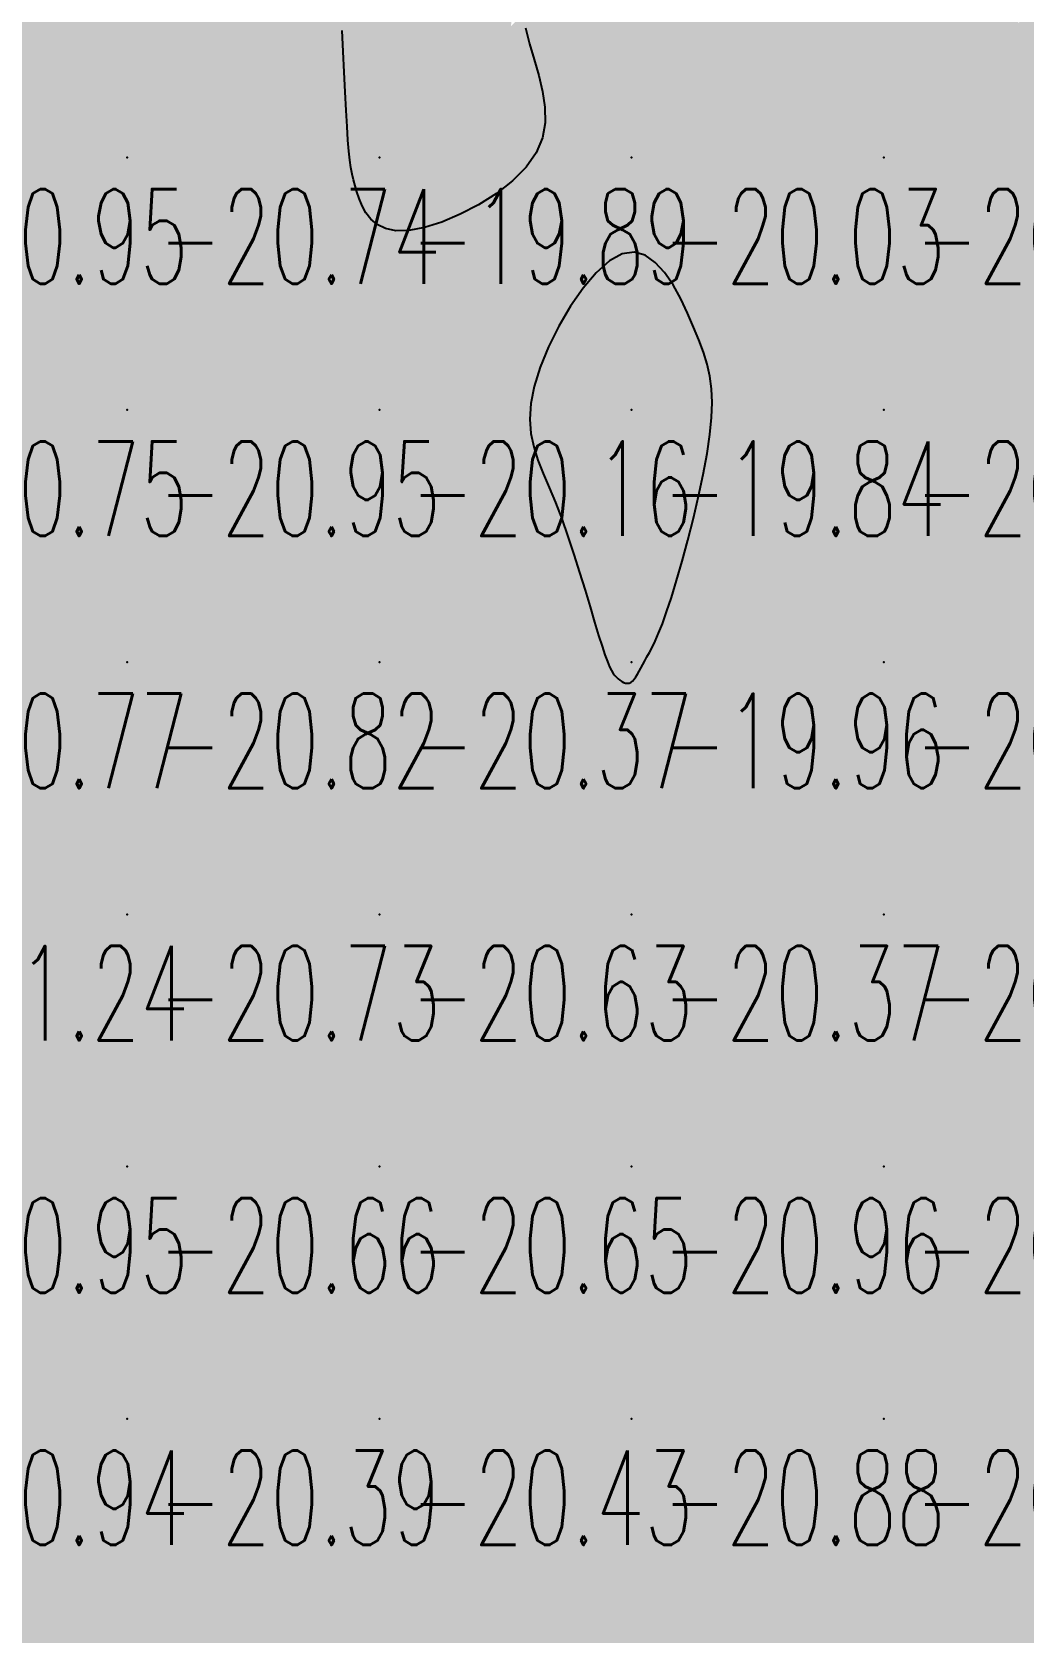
# Model space of a CAD drawing. Header units: millimetres. Extents: x 88261 to 90953, y 390274 to 392322.
# Drawn here: x 89396.5 to 89435.8, y 390598.7 to 390662.2 of the extents above; entities that cross this region are included whole.
import ezdxf
from ezdxf.enums import TextEntityAlignment as Align

# ---------------------------------------------------------------- set-up
doc = ezdxf.new("R2010")
doc.units = ezdxf.units.MM
doc.header["$LTSCALE"] = 25
for name, color, linetype in [('CN_04_00', 242, 'Continuous'), ('COTEAlt', 7, 'Continuous'), ('TN_COLORIAGE', 7, 'Continuous')]:
    doc.layers.add(name, color=color, linetype=linetype)
doc.styles.add('Simplex 1.0', font='Simplex.shx', dxfattribs={"width": 0.99, "height": 2.5})
doc.styles.get("Standard").update_dxf_attribs({"font": 'times.ttf'})

# ---------------------------------------------------------------- blocks, each defined once
blk = doc.blocks.new('COTE')
at = {"color": 0}
blk.add_point((0, 0), dxfattribs=at)
at = {"layer": 'COTEAlt'}
blk.add_attdef('ALT', text='', height=3.75, dxfattribs=at).set_placement((1.25, -1.25), align=Align.TOP_LEFT)

msp = doc.modelspace()

# ---------------------------------------------------------------- linework, layer by layer
at = {"layer": 'CN_04_00', "elevation": -20, "flags": 128}
msp.add_lwpolyline([(89416.041, 390662.382), (89416.198, 390661.754), (89416.382, 390661.123), (89416.564, 390660.491), (89416.716, 390659.861), (89416.81, 390659.237), (89416.819, 390658.622), (89416.715, 390658.018), (89416.469, 390657.429), (89416.064, 390656.859), (89415.525, 390656.319), (89414.886, 390655.819), (89414.182, 390655.373), (89413.449, 390654.991), (89412.72, 390654.686), (89412.031, 390654.469), (89411.417, 390654.352), (89410.905, 390654.341), (89410.49, 390654.424), (89410.16, 390654.583), (89409.903, 390654.799), (89409.707, 390655.055), (89409.559, 390655.333), (89409.447, 390655.615), (89409.36, 390655.883), (89409.286, 390656.125), (89409.222, 390656.353), (89409.167, 390656.587), (89409.119, 390656.843), (89409.076, 390657.141), (89409.037, 390657.5), (89409, 390657.936), (89408.964, 390658.47), (89408.927, 390659.112), (89408.889, 390659.841), (89408.85, 390660.63), (89408.811, 390661.451), (89408.771, 390662.277)], dxfattribs=at)
msp.add_lwpolyline([(89419.712, 390636.574), (89419.782, 390636.517), (89419.854, 390636.469), (89419.928, 390636.432), (89420.001, 390636.407), (89420.074, 390636.399), (89420.146, 390636.408), (89420.215, 390636.437), (89420.282, 390636.488), (89420.346, 390636.56), (89420.411, 390636.649), (89420.475, 390636.755), (89420.542, 390636.874), (89420.612, 390637.004), (89420.687, 390637.143), (89420.768, 390637.29), (89420.856, 390637.444), (89420.953, 390637.616), (89421.061, 390637.821), (89421.181, 390638.071), (89421.316, 390638.381), (89421.466, 390638.763), (89421.635, 390639.233), (89421.823, 390639.803), (89422.031, 390640.481), (89422.251, 390641.247), (89422.476, 390642.076), (89422.695, 390642.942), (89422.901, 390643.819), (89423.085, 390644.682), (89423.238, 390645.504), (89423.35, 390646.261), (89423.416, 390646.933), (89423.436, 390647.53), (89423.411, 390648.071), (89423.345, 390648.571), (89423.239, 390649.05), (89423.096, 390649.523), (89422.918, 390650.009), (89422.707, 390650.524), (89422.466, 390651.078), (89422.193, 390651.645), (89421.889, 390652.192), (89421.552, 390652.683), (89421.183, 390653.086), (89420.78, 390653.366), (89420.343, 390653.489), (89419.871, 390653.422), (89419.366, 390653.142), (89418.845, 390652.677), (89418.325, 390652.065), (89417.824, 390651.345), (89417.36, 390650.556), (89416.953, 390649.738), (89416.62, 390648.929), (89416.38, 390648.168), (89416.246, 390647.485), (89416.208, 390646.87), (89416.253, 390646.304), (89416.366, 390645.77), (89416.535, 390645.248), (89416.744, 390644.72), (89416.98, 390644.166), (89417.228, 390643.569), (89417.477, 390642.916), (89417.721, 390642.222), (89417.958, 390641.505), (89418.185, 390640.786), (89418.4, 390640.086), (89418.599, 390639.424), (89418.779, 390638.822), (89418.938, 390638.298), (89419.075, 390637.868), (89419.19, 390637.526), (89419.288, 390637.259), (89419.373, 390637.055), (89419.448, 390636.903), (89419.515, 390636.791), (89419.58, 390636.706), (89419.644, 390636.637), (89419.712, 390636.574)], close=True, dxfattribs=at)
at = {"layer": 'TN_COLORIAGE', "color": 223}
for points in [[(89390.249, 390667.239, -20.587), (89390.249, 390657.239, -20.587), (89400.249, 390667.239, -20.587)], [(89390.249, 390657.239, -20.587), (89400.249, 390657.239, -20.587), (89400.249, 390667.239, -20.587)], [(89400.249, 390657.239, -20), (89408.648, 390665.639, -20), (89400.249, 390667.239, -20), (89408.321, 390667.239, -20)], [(89420.249, 390667.239, -20), (89415.463, 390662.453, -20), (89420.249, 390657.239, -20), (89418.276, 390657.239, -20)], [(89420.249, 390667.239, -20.351), (89420.249, 390657.239, -20.351), (89430.249, 390667.239, -20.351)], [(89420.249, 390657.239, -20.351), (89430.249, 390657.239, -20.351), (89430.249, 390667.239, -20.351)], [(89430.249, 390657.239, -20), (89435.576, 390662.567, -20), (89430.249, 390667.239, -20), (89435.173, 390667.239, -20)], [(89408.648, 390665.639, -20.736), (89408.976, 390657.239, -20.736), (89400.249, 390657.239, -20.736)], [(89435.576, 390662.567, -20.413), (89438.699, 390657.239, -20.413), (89430.249, 390657.239, -20.413)], [(89390.249, 390657.239, -20.736), (89390.249, 390647.239, -20.736), (89400.249, 390657.239, -20.736)], [(89390.249, 390647.239, -20.736), (89400.249, 390647.239, -20.736), (89400.249, 390657.239, -20.736)], [(89400.249, 390647.239, -20), (89409.234, 390656.224, -20), (89400.249, 390657.239, -20), (89408.976, 390657.239, -20)], [(89410.249, 390647.239, -20), (89415.197, 390647.239, -20), (89420.249, 390657.239, -20), (89420.249, 390655.817, -20)], [(89410.249, 390647.239, -20), (89410.249, 390653.162, -20), (89420.249, 390657.239, -20), (89418.276, 390657.239, -20)], [(89430.249, 390657.239, -20), (89423.032, 390650.022, -20), (89420.249, 390657.239, -20), (89420.249, 390655.817, -20)], [(89430.249, 390657.239, -20), (89423.032, 390650.022, -20), (89430.249, 390647.239, -20), (89423.869, 390647.239, -20)], [(89430.249, 390657.239, -20), (89438.699, 390657.239, -20), (89430.249, 390647.239, -20), (89438.124, 390655.114, -20)], [(89400.249, 390647.239, -20), (89409.234, 390656.224, -20), (89410.249, 390647.239, -20), (89410.249, 390653.162, -20)], [(89430.249, 390647.239, -20), (89438.124, 390655.114, -20), (89440.249, 390647.239, -20), (89440.249, 390654.712, -20)], [(89390.249, 390647.239, -20.95), (89390.249, 390637.239, -20.95), (89400.249, 390647.239, -20.95)], [(89390.249, 390637.239, -20.95), (89400.249, 390637.239, -20.95), (89400.249, 390647.239, -20.95)], [(89400.249, 390647.239, -20.156), (89400.249, 390637.239, -20.156), (89410.249, 390647.239, -20.156)], [(89400.249, 390637.239, -20.156), (89410.249, 390637.239, -20.156), (89410.249, 390647.239, -20.156)], [(89410.249, 390637.239, -20), (89417.244, 390644.234, -20), (89410.249, 390647.239, -20), (89415.197, 390647.239, -20)], [(89430.249, 390637.239, -20), (89420.691, 390637.239, -20), (89430.249, 390647.239, -20), (89421.594, 390638.585, -20)], [(89423.869, 390647.239, -20.28), (89421.594, 390638.585, -20.28), (89430.249, 390647.239, -20.28)], [(89430.249, 390637.239, -20.224), (89440.249, 390637.239, -20.224), (89440.249, 390647.239, -20.224)], [(89430.249, 390647.239, -20.224), (89430.249, 390637.239, -20.224), (89440.249, 390647.239, -20.224)], [(89417.244, 390644.234, -20.37), (89419.195, 390637.239, -20.37), (89410.249, 390637.239, -20.37)], [(89395.901, 390632.892, -20.773), (89390.249, 390632.364, -20.773), (89400.249, 390637.239, -20.773), (89390.249, 390637.239, -20.773)], [(89395.901, 390632.892, -20.73), (89394.943, 390627.239, -20.73), (89400.249, 390637.239, -20.73), (89400.249, 390627.239, -20.73)], [(89400.249, 390637.239, -20.37), (89400.249, 390627.239, -20.37), (89410.249, 390637.239, -20.37)], [(89400.249, 390627.239, -20.37), (89410.249, 390627.239, -20.37), (89410.249, 390637.239, -20.37)], [(89410.249, 390627.239, -20), (89419.605, 390636.596, -20), (89410.249, 390637.239, -20), (89419.195, 390637.239, -20)], [(89430.249, 390637.239, -20), (89420.691, 390637.239, -20), (89420.249, 390627.239, -20), (89420.249, 390636.197, -20)], [(89420.249, 390627.239, -20.942), (89430.249, 390627.239, -20.942), (89430.249, 390637.239, -20.942)], [(89430.249, 390627.239, -20.237), (89440.249, 390627.239, -20.237), (89440.249, 390637.239, -20.237)], [(89430.249, 390637.239, -20.237), (89430.249, 390627.239, -20.237), (89440.249, 390637.239, -20.237)], [(89410.249, 390627.239, -20), (89419.605, 390636.596, -20), (89420.249, 390627.239, -20), (89420.249, 390636.197, -20)], [(89390.249, 390617.239, -20.73), (89400.249, 390617.239, -20.73), (89400.249, 390627.239, -20.73)], [(89390.249, 390619.03, -20.73), (89394.943, 390627.239, -20.73), (89390.249, 390617.239, -20.73), (89400.249, 390627.239, -20.73)], [(89400.249, 390627.239, -20.634), (89400.249, 390617.239, -20.634), (89410.249, 390627.239, -20.634)], [(89400.249, 390617.239, -20.634), (89410.249, 390617.239, -20.634), (89410.249, 390627.239, -20.634)], [(89410.249, 390627.239, -20.375), (89410.249, 390617.239, -20.375), (89420.249, 390627.239, -20.375)], [(89410.249, 390617.239, -20.375), (89420.249, 390617.239, -20.375), (89420.249, 390627.239, -20.375)], [(89420.249, 390627.239, -20.766), (89420.249, 390617.239, -20.766), (89430.249, 390627.239, -20.766)], [(89420.249, 390617.239, -20.766), (89430.249, 390617.239, -20.766), (89430.249, 390627.239, -20.766)], [(89430.249, 390627.239, -20.561), (89430.249, 390617.239, -20.561), (89440.249, 390627.239, -20.561)], [(89430.249, 390617.239, -20.561), (89440.249, 390617.239, -20.561), (89440.249, 390627.239, -20.561)], [(89390.249, 390607.239, -20.656), (89400.249, 390607.239, -20.656), (89400.249, 390617.239, -20.656)], [(89390.249, 390617.239, -20.656), (89390.249, 390607.239, -20.656), (89400.249, 390617.239, -20.656)], [(89400.249, 390607.239, -20.646), (89410.249, 390607.239, -20.646), (89410.249, 390617.239, -20.646)], [(89400.249, 390617.239, -20.646), (89400.249, 390607.239, -20.646), (89410.249, 390617.239, -20.646)], [(89410.249, 390607.239, -20.956), (89420.249, 390607.239, -20.956), (89420.249, 390617.239, -20.956)], [(89410.249, 390617.239, -20.956), (89410.249, 390607.239, -20.956), (89420.249, 390617.239, -20.956)], [(89420.249, 390617.239, -20.162), (89420.249, 390607.239, -20.162), (89430.249, 390617.239, -20.162)], [(89420.249, 390607.239, -20.162), (89430.249, 390607.239, -20.162), (89430.249, 390617.239, -20.162)], [(89430.249, 390617.239, -20.676), (89430.249, 390607.239, -20.676), (89440.249, 390617.239, -20.676)], [(89430.249, 390607.239, -20.676), (89440.249, 390607.239, -20.676), (89440.249, 390617.239, -20.676)], [(89390.249, 390597.239, -20.385), (89400.249, 390597.239, -20.385), (89400.249, 390607.239, -20.385)], [(89390.249, 390607.239, -20.385), (89390.249, 390597.239, -20.385), (89400.249, 390607.239, -20.385)], [(89400.249, 390597.239, -20.434), (89410.249, 390597.239, -20.434), (89410.249, 390607.239, -20.434)], [(89400.249, 390607.239, -20.434), (89400.249, 390597.239, -20.434), (89410.249, 390607.239, -20.434)], [(89410.249, 390597.239, -20.879), (89420.249, 390597.239, -20.879), (89420.249, 390607.239, -20.879)], [(89410.249, 390607.239, -20.879), (89410.249, 390597.239, -20.879), (89420.249, 390607.239, -20.879)], [(89420.249, 390597.239, -20.708), (89430.249, 390597.239, -20.708), (89430.249, 390607.239, -20.708)], [(89420.249, 390607.239, -20.708), (89420.249, 390597.239, -20.708), (89430.249, 390607.239, -20.708)], [(89430.249, 390597.239, -20.625), (89440.249, 390597.239, -20.625), (89440.249, 390607.239, -20.625)], [(89430.249, 390607.239, -20.625), (89430.249, 390597.239, -20.625), (89440.249, 390607.239, -20.625)]]:
    msp.add_solid(points, dxfattribs=at)
at = {"layer": 'TN_COLORIAGE', "color": 213}
for points in [[(89408.976, 390657.239, -19.86), (89408.648, 390665.639, -19.86), (89410.249, 390657.239, -19.86), (89410.249, 390667.239, -19.86)], [(89415.463, 390662.453, -19.86), (89416.122, 390667.239, -19.86), (89410.249, 390657.239, -19.86), (89410.249, 390667.239, -19.86)], [(89438.699, 390657.239, -19.638), (89435.576, 390662.567, -19.638), (89440.249, 390657.239, -19.638), (89440.249, 390667.239, -19.638)], [(89418.276, 390657.239, -19.893), (89415.463, 390662.453, -19.893), (89410.249, 390657.239, -19.893)], [(89408.976, 390657.239, -19.893), (89409.234, 390656.224, -19.893), (89410.249, 390657.239, -19.893)], [(89410.249, 390653.162, -19.893), (89409.234, 390656.224, -19.893), (89410.249, 390657.239, -19.893)], [(89418.276, 390657.239, -19.893), (89410.249, 390653.162, -19.893), (89410.249, 390657.239, -19.893)], [(89420.249, 390655.817, -19.841), (89415.197, 390647.239, -19.841), (89420.249, 390647.239, -19.841)], [(89420.249, 390655.817, -19.841), (89423.032, 390650.022, -19.841), (89420.249, 390647.239, -19.841)], [(89423.869, 390647.239, -19.841), (89423.032, 390650.022, -19.841), (89420.249, 390647.239, -19.841)], [(89415.197, 390647.239, -19.841), (89417.244, 390644.234, -19.841), (89420.249, 390647.239, -19.841)], [(89419.195, 390637.239, -19.841), (89417.244, 390644.234, -19.841), (89420.249, 390637.239, -19.841), (89420.249, 390647.239, -19.841)], [(89421.594, 390638.585, -19.841), (89423.869, 390647.239, -19.841), (89420.249, 390637.239, -19.841), (89420.249, 390647.239, -19.841)], [(89421.594, 390638.585, -19.956), (89420.691, 390637.239, -19.956), (89420.249, 390637.239, -19.956)], [(89419.195, 390637.239, -19.956), (89419.605, 390636.596, -19.956), (89420.249, 390637.239, -19.956)], [(89420.249, 390636.197, -19.956), (89419.605, 390636.596, -19.956), (89420.249, 390637.239, -19.956)], [(89420.249, 390636.197, -19.956), (89420.691, 390637.239, -19.956), (89420.249, 390637.239, -19.956)]]:
    msp.add_solid(points, dxfattribs=at)

# ---------------------------------------------------------------- block references
at = {"layer": 'COTEAlt'}
ref = msp.add_blockref('COTE', (89390.249, 390657.239), dxfattribs=at)
ref.add_attrib('ALT', '-20.95', dxfattribs={"height": 3.75, "style": 'Simplex 1.0', "width": 0.6}).set_placement((89391.499, 390655.989), align=Align.TOP_LEFT)
ref = msp.add_blockref('COTE', (89400.249, 390657.239), dxfattribs=at)
ref.add_attrib('ALT', '-20.74', dxfattribs={"height": 3.75, "style": 'Simplex 1.0', "width": 0.6}).set_placement((89401.499, 390655.989), align=Align.TOP_LEFT)
ref = msp.add_blockref('COTE', (89410.249, 390657.239), dxfattribs=at)
ref.add_attrib('ALT', '-19.89', dxfattribs={"height": 3.75, "style": 'Simplex 1.0', "width": 0.6}).set_placement((89411.499, 390655.989), align=Align.TOP_LEFT)
ref = msp.add_blockref('COTE', (89420.249, 390657.239), dxfattribs=at)
ref.add_attrib('ALT', '-20.03', dxfattribs={"height": 3.75, "style": 'Simplex 1.0', "width": 0.6}).set_placement((89421.499, 390655.989), align=Align.TOP_LEFT)
ref = msp.add_blockref('COTE', (89430.249, 390657.239), dxfattribs=at)
ref.add_attrib('ALT', '-20.41', dxfattribs={"height": 3.75, "style": 'Simplex 1.0', "width": 0.6}).set_placement((89431.499, 390655.989), align=Align.TOP_LEFT)
ref = msp.add_blockref('COTE', (89390.249, 390647.239), dxfattribs=at)
ref.add_attrib('ALT', '-20.75', dxfattribs={"height": 3.75, "style": 'Simplex 1.0', "width": 0.6}).set_placement((89391.499, 390645.989), align=Align.TOP_LEFT)
ref = msp.add_blockref('COTE', (89400.249, 390647.239), dxfattribs=at)
ref.add_attrib('ALT', '-20.95', dxfattribs={"height": 3.75, "style": 'Simplex 1.0', "width": 0.6}).set_placement((89401.499, 390645.989), align=Align.TOP_LEFT)
ref = msp.add_blockref('COTE', (89410.249, 390647.239), dxfattribs=at)
ref.add_attrib('ALT', '-20.16', dxfattribs={"height": 3.75, "style": 'Simplex 1.0', "width": 0.6}).set_placement((89411.499, 390645.989), align=Align.TOP_LEFT)
ref = msp.add_blockref('COTE', (89420.249, 390647.239), dxfattribs=at)
ref.add_attrib('ALT', '-19.84', dxfattribs={"height": 3.75, "style": 'Simplex 1.0', "width": 0.6}).set_placement((89421.499, 390645.989), align=Align.TOP_LEFT)
ref = msp.add_blockref('COTE', (89430.249, 390647.239), dxfattribs=at)
ref.add_attrib('ALT', '-20.28', dxfattribs={"height": 3.75, "style": 'Simplex 1.0', "width": 0.6}).set_placement((89431.499, 390645.989), align=Align.TOP_LEFT)
ref = msp.add_blockref('COTE', (89390.249, 390637.239), dxfattribs=at)
ref.add_attrib('ALT', '-20.77', dxfattribs={"height": 3.75, "style": 'Simplex 1.0', "width": 0.6}).set_placement((89391.499, 390635.989), align=Align.TOP_LEFT)
ref = msp.add_blockref('COTE', (89400.249, 390637.239), dxfattribs=at)
ref.add_attrib('ALT', '-20.82', dxfattribs={"height": 3.75, "style": 'Simplex 1.0', "width": 0.6}).set_placement((89401.499, 390635.989), align=Align.TOP_LEFT)
ref = msp.add_blockref('COTE', (89410.249, 390637.239), dxfattribs=at)
ref.add_attrib('ALT', '-20.37', dxfattribs={"height": 3.75, "style": 'Simplex 1.0', "width": 0.6}).set_placement((89411.499, 390635.989), align=Align.TOP_LEFT)
ref = msp.add_blockref('COTE', (89420.249, 390637.239), dxfattribs=at)
ref.add_attrib('ALT', '-19.96', dxfattribs={"height": 3.75, "style": 'Simplex 1.0', "width": 0.6}).set_placement((89421.499, 390635.989), align=Align.TOP_LEFT)
ref = msp.add_blockref('COTE', (89430.249, 390637.239), dxfattribs=at)
ref.add_attrib('ALT', '-20.94', dxfattribs={"height": 3.75, "style": 'Simplex 1.0', "width": 0.6}).set_placement((89431.499, 390635.989), align=Align.TOP_LEFT)
ref = msp.add_blockref('COTE', (89390.249, 390627.239), dxfattribs=at)
ref.add_attrib('ALT', '-21.24', dxfattribs={"height": 3.75, "style": 'Simplex 1.0', "width": 0.6}).set_placement((89391.499, 390625.989), align=Align.TOP_LEFT)
ref = msp.add_blockref('COTE', (89400.249, 390627.239), dxfattribs=at)
ref.add_attrib('ALT', '-20.73', dxfattribs={"height": 3.75, "style": 'Simplex 1.0', "width": 0.6}).set_placement((89401.499, 390625.989), align=Align.TOP_LEFT)
ref = msp.add_blockref('COTE', (89410.249, 390627.239), dxfattribs=at)
ref.add_attrib('ALT', '-20.63', dxfattribs={"height": 3.75, "style": 'Simplex 1.0', "width": 0.6}).set_placement((89411.499, 390625.989), align=Align.TOP_LEFT)
ref = msp.add_blockref('COTE', (89420.249, 390627.239), dxfattribs=at)
ref.add_attrib('ALT', '-20.37', dxfattribs={"height": 3.75, "style": 'Simplex 1.0', "width": 0.6}).set_placement((89421.499, 390625.989), align=Align.TOP_LEFT)
ref = msp.add_blockref('COTE', (89430.249, 390627.239), dxfattribs=at)
ref.add_attrib('ALT', '-20.77', dxfattribs={"height": 3.75, "style": 'Simplex 1.0', "width": 0.6}).set_placement((89431.499, 390625.989), align=Align.TOP_LEFT)
ref = msp.add_blockref('COTE', (89390.249, 390617.239), dxfattribs=at)
ref.add_attrib('ALT', '-20.95', dxfattribs={"height": 3.75, "style": 'Simplex 1.0', "width": 0.6}).set_placement((89391.499, 390615.989), align=Align.TOP_LEFT)
ref = msp.add_blockref('COTE', (89400.249, 390617.239), dxfattribs=at)
ref.add_attrib('ALT', '-20.66', dxfattribs={"height": 3.75, "style": 'Simplex 1.0', "width": 0.6}).set_placement((89401.499, 390615.989), align=Align.TOP_LEFT)
ref = msp.add_blockref('COTE', (89410.249, 390617.239), dxfattribs=at)
ref.add_attrib('ALT', '-20.65', dxfattribs={"height": 3.75, "style": 'Simplex 1.0', "width": 0.6}).set_placement((89411.499, 390615.989), align=Align.TOP_LEFT)
ref = msp.add_blockref('COTE', (89420.249, 390617.239), dxfattribs=at)
ref.add_attrib('ALT', '-20.96', dxfattribs={"height": 3.75, "style": 'Simplex 1.0', "width": 0.6}).set_placement((89421.499, 390615.989), align=Align.TOP_LEFT)
ref = msp.add_blockref('COTE', (89430.249, 390617.239), dxfattribs=at)
ref.add_attrib('ALT', '-20.16', dxfattribs={"height": 3.75, "style": 'Simplex 1.0', "width": 0.6}).set_placement((89431.499, 390615.989), align=Align.TOP_LEFT)
ref = msp.add_blockref('COTE', (89390.249, 390607.239), dxfattribs=at)
ref.add_attrib('ALT', '-20.94', dxfattribs={"height": 3.75, "style": 'Simplex 1.0', "width": 0.6}).set_placement((89391.499, 390605.989), align=Align.TOP_LEFT)
ref = msp.add_blockref('COTE', (89400.249, 390607.239), dxfattribs=at)
ref.add_attrib('ALT', '-20.39', dxfattribs={"height": 3.75, "style": 'Simplex 1.0', "width": 0.6}).set_placement((89401.499, 390605.989), align=Align.TOP_LEFT)
ref = msp.add_blockref('COTE', (89410.249, 390607.239), dxfattribs=at)
ref.add_attrib('ALT', '-20.43', dxfattribs={"height": 3.75, "style": 'Simplex 1.0', "width": 0.6}).set_placement((89411.499, 390605.989), align=Align.TOP_LEFT)
ref = msp.add_blockref('COTE', (89420.249, 390607.239), dxfattribs=at)
ref.add_attrib('ALT', '-20.88', dxfattribs={"height": 3.75, "style": 'Simplex 1.0', "width": 0.6}).set_placement((89421.499, 390605.989), align=Align.TOP_LEFT)
ref = msp.add_blockref('COTE', (89430.249, 390607.239), dxfattribs=at)
ref.add_attrib('ALT', '-20.71', dxfattribs={"height": 3.75, "style": 'Simplex 1.0', "width": 0.6}).set_placement((89431.499, 390605.989), align=Align.TOP_LEFT)

doc.saveas('drawing.dxf')
